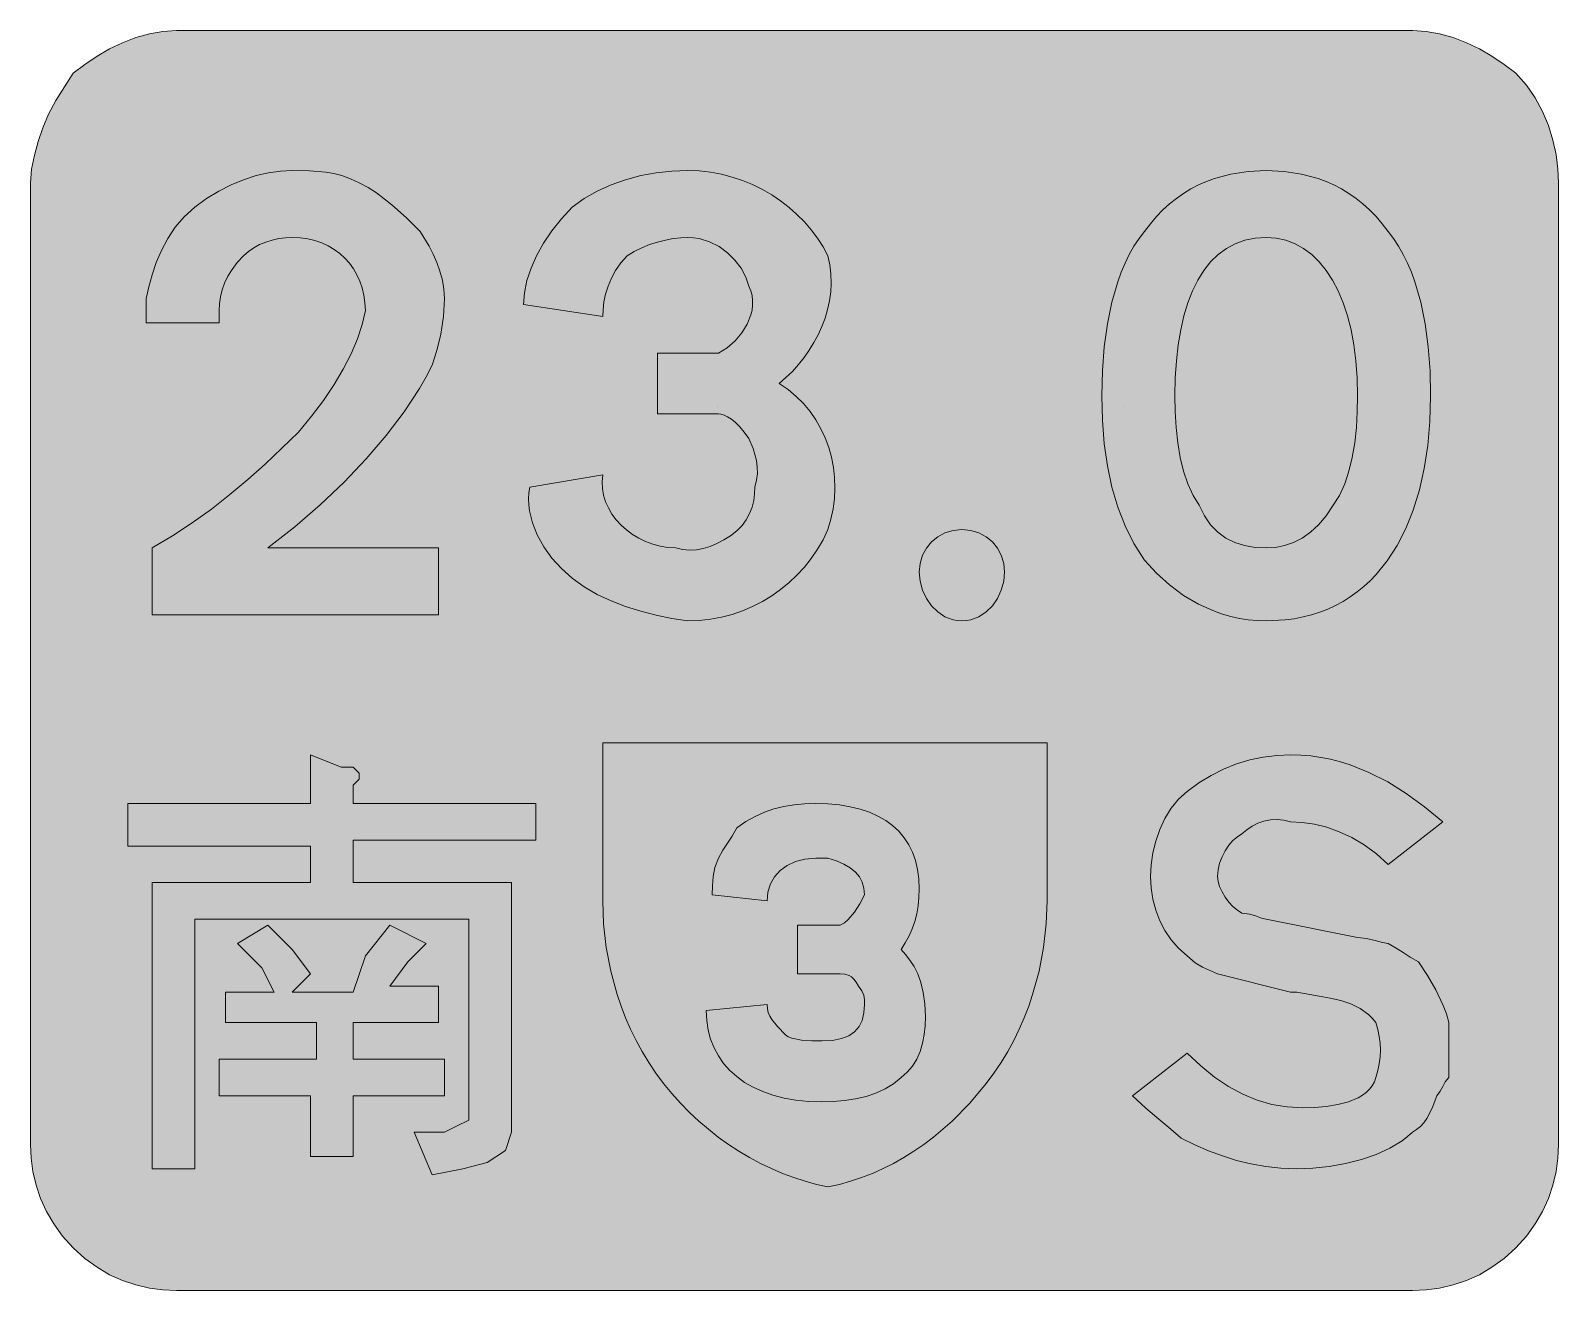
# Model space of a CAD drawing. Header units: metres. Extents: x 133 to 434, y 12 to 260.
import ezdxf

# ---------------------------------------------------------------- set-up
doc = ezdxf.new("R2010")
doc.units = ezdxf.units.M
for name, color, linetype, true_color in [('FILL_BLACK_000000', 7, 'Continuous', 0x000000), ('FILL_LIME_00FF00', 7, 'Continuous', 0x00ff00), ('FILL_WHITE_FFFFFF', 7, 'Continuous', 0xffffff), ('FILL_YELLOW_FFFF00', 7, 'Continuous', 0xffff00), ('STROKE_WHITE_FFFFFF', 7, 'Continuous', 0xffffff)]:
    doc.layers.add(name, color=color, linetype=linetype, true_color=true_color)

msp = doc.modelspace()

# ---------------------------------------------------------------- hatches: boundary and pattern name
at = {"layer": 'FILL_BLACK_000000', "true_color": 0x000000}
h = msp.add_hatch(color=7, dxfattribs=at)
h.dxf.hatch_style = 1
h.paths.add_polyline_path([(286.42, 49.28), (283.94, 49.53), (281.6, 49.94), (279.41, 50.49), (277.38, 51.2), (275.51, 52.05), (273.8, 53.03), (272.25, 54.15), (270.87, 55.39), (269.67, 56.76), (268.64, 58.24), (267.79, 59.83), (267.12, 61.53), (266.64, 63.33), (266.35, 65.22), (266.25, 67.2), (278.25, 68.4), (278.31, 67.55), (278.48, 66.79), (278.76, 66.08), (279.15, 65.4), (280.28, 64.01), (281.85, 62.4), (282.41, 62), (283.14, 61.71), (285, 61.35), (287.08, 61.22), (289.05, 61.2), (291.13, 61.31), (292.89, 61.65), (294.34, 62.21), (295.5, 63), (296.37, 64.01), (296.98, 65.25), (297.34, 66.71), (297.45, 68.4), (297.43, 69.3), (297.3, 70.2), (296.94, 71.1), (296.25, 72), (295.8, 72.79), (295.35, 73.39), (294.9, 73.81), (294.45, 74.1), (293.55, 74.36), (292.65, 74.4), (284.25, 74.4), (284.25, 84), (292.65, 84), (293.5, 84.5), (294.24, 85.11), (295.5, 86.55), (296.53, 88.22), (297.45, 90), (297.34, 91.29), (297, 92.47), (296.44, 93.54), (295.65, 94.5), (294.64, 95.34), (293.4, 96.07), (291.94, 96.69), (290.25, 97.2), (287.85, 97.2), (285.71, 97.04), (283.82, 96.56), (282.18, 95.81), (280.8, 94.8), (279.71, 93.57), (278.91, 92.14), (278.42, 90.54), (278.25, 88.8), (267.45, 90), (267.47, 91.8), (267.6, 93.6), (267.96, 95.4), (268.65, 97.2), (269.55, 98.81), (270.45, 100.2), (271.35, 101.59), (272.25, 103.2), (274.05, 104.44), (275.87, 105.47), (277.71, 106.3), (279.6, 106.95), (281.54, 107.43), (283.56, 107.76), (285.65, 107.94), (287.85, 108), (290.25, 107.93), (292.52, 107.72), (294.63, 107.38), (296.61, 106.89), (298.43, 106.28), (300.11, 105.53), (301.63, 104.66), (303, 103.65), (304.22, 102.52), (305.28, 101.26), (306.18, 99.88), (306.92, 98.38), (307.5, 96.76), (307.91, 95.02), (308.17, 93.17), (308.25, 91.2), (308.19, 89.45), (308.03, 87.81), (307.74, 86.24), (307.35, 84.75), (306.84, 83.31), (306.23, 81.92), (305.49, 80.55), (304.65, 79.2), (305.55, 78.24), (306.41, 77.14), (307.22, 75.87), (307.95, 74.4), (308.56, 72.71), (309.04, 70.76), (309.34, 68.54), (309.45, 66), (309.39, 64.2), (309.21, 62.44), (308.88, 60.73), (308.4, 59.1), (307.75, 57.59), (306.92, 56.21), (305.89, 55.01), (304.65, 54), (303.19, 52.76), (301.54, 51.73), (299.71, 50.9), (297.75, 50.25), (295.67, 49.77), (293.51, 49.44), (291.3, 49.26), (289.05, 49.2), (286.42, 49.28)])
at = {"layer": 'FILL_LIME_00FF00', "true_color": 0x00ff00}
h = msp.add_hatch(color=7, dxfattribs=at)
h.dxf.hatch_style = 1
h.paths.add_polyline_path([(405.45, 260.4), (408.15, 260.24), (410.83, 259.76), (413.49, 259.01), (416.1, 258), (418.66, 256.77), (421.14, 255.34), (423.55, 253.74), (425.85, 252), (427.93, 249.64), (429.69, 247.11), (431.14, 244.43), (432.3, 241.65), (433.17, 238.82), (433.78, 235.97), (434.14, 233.15), (434.25, 230.4), (434.25, 40.8), (434.14, 38.1), (433.78, 35.42), (433.17, 32.76), (432.3, 30.15), (431.14, 27.59), (429.69, 25.11), (427.93, 22.7), (425.85, 20.4), (423.55, 18.32), (421.14, 16.56), (418.66, 15.11), (416.1, 13.95), (413.49, 13.08), (410.83, 12.47), (408.15, 12.11), (405.45, 12), (161.85, 12), (159.15, 12.11), (156.47, 12.47), (153.81, 13.08), (151.2, 13.95), (148.64, 15.11), (146.16, 16.56), (143.75, 18.32), (141.45, 20.4), (139.37, 22.7), (137.61, 25.11), (136.16, 27.59), (135, 30.15), (134.13, 32.76), (133.52, 35.42), (133.16, 38.1), (133.05, 40.8), (133.05, 230.4), (133.26, 233.1), (133.8, 235.8), (134.57, 238.5), (135.45, 241.2), (136.56, 243.9), (138, 246.6), (141.45, 252), (143.75, 253.74), (146.16, 255.34), (148.64, 256.77), (151.2, 258), (153.81, 259.01), (156.47, 259.76), (159.15, 260.24), (161.85, 260.4), (405.45, 260.4)])
at = {"layer": 'FILL_WHITE_FFFFFF', "true_color": 0xffffff}
h = msp.add_hatch(color=7, dxfattribs=at)
h.dxf.hatch_style = 1
h.paths.add_polyline_path([(155.85, 202.8), (155.85, 207.6), (156.36, 209.9), (157.01, 212.27), (157.83, 214.67), (158.85, 217.05), (160.09, 219.38), (161.59, 221.61), (163.36, 223.69), (165.45, 225.6), (167.75, 227.29), (170.14, 228.75), (172.58, 229.99), (175.05, 231), (177.52, 231.79), (179.96, 232.35), (182.35, 232.69), (184.65, 232.8), (188.06, 232.76), (191.25, 232.5), (192.83, 232.21), (194.44, 231.79), (196.1, 231.19), (197.85, 230.4), (199.6, 229.45), (201.24, 228.39), (204.3, 226.05), (207.13, 223.48), (209.85, 220.8), (211.61, 217.89), (212.42, 216.31), (213.15, 214.65), (213.76, 212.94), (214.24, 211.18), (214.54, 209.4), (214.65, 207.6), (214.44, 204.02), (213.9, 200.55), (213.13, 197.31), (212.25, 194.4), (211.06, 192.14), (209.73, 189.85), (206.68, 185.23), (203.16, 180.58), (199.2, 175.95), (194.85, 171.37), (190.14, 166.89), (185.13, 162.56), (179.85, 158.4), (213.45, 158.4), (213.45, 145.2), (157.05, 145.2), (157.05, 158.4), (161.04, 160.76), (164.93, 163.31), (168.69, 166.04), (172.35, 168.9), (175.89, 171.88), (179.33, 174.94), (185.85, 181.2), (188.44, 184.35), (190.78, 187.48), (192.87, 190.59), (194.7, 193.65), (196.24, 196.66), (197.49, 199.59), (198.43, 202.45), (199.05, 205.2), (198.98, 206.75), (198.78, 208.23), (198.44, 209.65), (197.98, 210.99), (197.4, 212.26), (196.71, 213.45), (195.91, 214.55), (195, 215.55), (194, 216.46), (192.9, 217.26), (191.71, 217.95), (190.44, 218.53), (189.1, 218.99), (187.68, 219.33), (186.2, 219.53), (184.65, 219.6), (183.3, 219.54), (181.97, 219.37), (180.66, 219.09), (179.4, 218.7), (178.19, 218.19), (177.06, 217.57), (176, 216.84), (175.05, 216), (173.81, 214.65), (172.78, 213.3), (171.95, 211.95), (171.3, 210.6), (170.82, 209.25), (170.49, 207.9), (170.31, 206.55), (170.25, 205.2), (170.25, 202.8), (155.85, 202.8)])
h = msp.add_hatch(color=7, dxfattribs=at)
h.dxf.hatch_style = 1
h.paths.add_polyline_path([(256.65, 184.8), (256.65, 196.8), (266.25, 196.8), (267.45, 196.8), (268.65, 196.8), (270.38, 197.86), (271.95, 199.2), (273.29, 200.77), (274.35, 202.5), (275.07, 204.35), (275.29, 205.29), (275.4, 206.25), (275.4, 207.21), (275.28, 208.15), (275.03, 209.09), (274.65, 210), (274.04, 211.79), (273.11, 213.52), (271.91, 215.15), (270.45, 216.6), (268.77, 217.83), (266.89, 218.77), (264.84, 219.38), (263.76, 219.54), (262.65, 219.6), (261.25, 219.54), (259.76, 219.37), (258.22, 219.09), (256.65, 218.7), (255.08, 218.19), (253.54, 217.57), (252.05, 216.84), (250.65, 216), (249.41, 214.6), (248.38, 213.11), (247.55, 211.57), (246.9, 210), (246.42, 208.43), (246.09, 206.89), (245.91, 205.4), (245.85, 204), (230.25, 206.4), (230.42, 208.7), (230.91, 211.09), (231.71, 213.53), (232.8, 216), (234.18, 218.47), (235.82, 220.91), (237.71, 223.3), (239.85, 225.6), (242.21, 227.29), (244.76, 228.75), (247.49, 229.99), (250.35, 231), (253.33, 231.79), (256.39, 232.35), (259.5, 232.69), (262.65, 232.8), (264.88, 232.72), (267.08, 232.47), (269.24, 232.07), (271.35, 231.52), (273.4, 230.84), (275.39, 230.02), (277.31, 229.07), (279.15, 228), (280.91, 226.82), (282.57, 225.53), (284.14, 224.15), (285.6, 222.67), (286.95, 221.12), (288.18, 219.48), (289.28, 217.77), (290.25, 216), (290.62, 214.2), (290.82, 212.41), (290.87, 210.62), (290.78, 208.86), (290.54, 207.11), (290.17, 205.39), (289.67, 203.7), (289.05, 202.05), (288.32, 200.44), (287.48, 198.88), (286.55, 197.37), (285.53, 195.92), (284.42, 194.53), (283.23, 193.21), (281.97, 191.97), (280.65, 190.8), (282.38, 189.61), (283.97, 188.28), (285.41, 186.84), (286.71, 185.29), (287.86, 183.64), (288.86, 181.9), (289.7, 180.08), (290.4, 178.2), (290.94, 176.26), (291.33, 174.28), (291.55, 172.26), (291.62, 170.21), (291.52, 168.15), (291.26, 166.09), (290.84, 164.04), (290.25, 162), (289.28, 160.02), (288.18, 158.13), (286.95, 156.33), (285.6, 154.63), (284.14, 153.04), (282.57, 151.56), (280.91, 150.19), (279.15, 148.95), (277.31, 147.83), (275.39, 146.85), (273.4, 146), (271.35, 145.29), (269.24, 144.74), (267.08, 144.33), (264.88, 144.08), (262.65, 144), (259.5, 144.51), (256.39, 145.14), (253.33, 145.92), (250.35, 146.85), (247.49, 147.95), (244.76, 149.23), (242.21, 150.71), (239.85, 152.4), (237.72, 154.31), (235.84, 156.39), (234.24, 158.62), (232.95, 160.95), (232, 163.33), (231.41, 165.73), (231.27, 166.92), (231.22, 168.1), (231.28, 169.26), (231.45, 170.4), (245.85, 172.8), (245.72, 171.45), (245.78, 170.11), (246.01, 168.8), (246.41, 167.51), (246.97, 166.27), (247.66, 165.08), (248.5, 163.95), (249.45, 162.9), (250.52, 161.93), (251.69, 161.06), (252.95, 160.29), (254.29, 159.64), (255.7, 159.11), (257.17, 158.72), (258.69, 158.48), (260.25, 158.4), (261.6, 158.06), (262.95, 157.93), (264.3, 158), (265.65, 158.25), (267, 158.67), (268.35, 159.24), (269.7, 159.96), (271.05, 160.8), (272.29, 161.75), (273.32, 162.81), (274.15, 163.94), (274.8, 165.15), (275.28, 166.41), (275.61, 167.72), (275.79, 169.05), (275.85, 170.4), (276.19, 171.75), (276.34, 173.08), (276.31, 174.39), (276.15, 175.65), (275.51, 177.99), (274.65, 180), (273.75, 181.24), (272.87, 182.27), (272.01, 183.1), (271.2, 183.75), (270.44, 184.23), (269.76, 184.56), (269.15, 184.74), (268.65, 184.8), (256.65, 184.8)])
h = msp.add_hatch(color=7, dxfattribs=at)
h.dxf.hatch_style = 1
h.paths.add_polyline_path([(344.72, 198.02), (345.33, 202.55), (346.2, 206.85), (347.36, 210.86), (348.04, 212.75), (348.81, 214.56), (349.65, 216.27), (350.57, 217.88), (351.57, 219.39), (352.65, 220.8), (353.8, 222.32), (355.01, 223.73), (356.27, 225.03), (357.58, 226.22), (358.94, 227.31), (360.35, 228.29), (361.8, 229.17), (363.3, 229.95), (364.84, 230.63), (366.42, 231.22), (369.69, 232.11), (373.11, 232.63), (376.65, 232.8), (380.19, 232.63), (383.61, 232.11), (386.88, 231.22), (388.46, 230.63), (390, 229.95), (391.5, 229.17), (392.95, 228.29), (394.36, 227.31), (395.72, 226.22), (397.03, 225.03), (398.29, 223.73), (399.5, 222.32), (400.65, 220.8), (401.73, 219.39), (402.73, 217.88), (403.65, 216.27), (404.49, 214.56), (405.26, 212.75), (405.94, 210.86), (407.1, 206.85), (407.97, 202.55), (408.58, 198.02), (408.94, 193.29), (409.05, 188.4), (408.91, 183.35), (408.49, 178.57), (407.81, 174.05), (406.86, 169.82), (405.64, 165.87), (404.18, 162.22), (402.46, 158.88), (400.5, 155.85), (398.3, 153.14), (397.11, 151.92), (395.87, 150.77), (394.56, 149.71), (393.2, 148.74), (391.79, 147.85), (390.32, 147.06), (388.79, 146.35), (387.22, 145.73), (385.58, 145.21), (383.9, 144.78), (382.16, 144.44), (380.38, 144.2), (376.65, 144), (374.86, 144.06), (373.11, 144.22), (371.38, 144.49), (369.69, 144.86), (368.04, 145.33), (366.42, 145.9), (363.3, 147.3), (360.35, 149.04), (357.58, 151.09), (355.01, 153.42), (352.65, 156), (350.57, 159.26), (348.81, 162.75), (347.36, 166.46), (346.2, 170.4), (345.33, 174.56), (344.72, 178.95), (344.36, 183.56), (344.25, 188.4), (344.36, 193.29), (344.72, 198.02)])
h.paths.add_polyline_path([(380.23, 158.87), (381.99, 159.48), (383.7, 160.35), (385.36, 161.51), (386.94, 162.96), (388.45, 164.72), (389.85, 166.8), (391.09, 168.76), (392.12, 171.02), (392.95, 173.53), (393.6, 176.25), (394.08, 179.14), (394.41, 182.16), (394.59, 185.26), (394.65, 188.4), (394.57, 191.91), (394.32, 195.25), (393.91, 198.41), (393.36, 201.37), (392.65, 204.14), (391.8, 206.71), (390.82, 209.06), (389.7, 211.2), (388.46, 213.11), (387.09, 214.79), (385.61, 216.23), (384.02, 217.42), (382.32, 218.37), (380.52, 219.05), (378.63, 219.46), (376.65, 219.6), (374.47, 219.46), (372.43, 219.05), (370.53, 218.37), (368.78, 217.42), (367.16, 216.23), (365.68, 214.79), (364.35, 213.11), (363.15, 211.2), (362.1, 209.06), (361.18, 206.71), (360.41, 204.14), (359.78, 201.37), (359.28, 198.41), (358.93, 195.25), (358.72, 191.91), (358.65, 188.4), (358.71, 185.26), (358.89, 182.16), (359.22, 179.14), (359.7, 176.25), (360.35, 173.53), (361.18, 171.02), (362.21, 168.76), (363.45, 166.8), (364.46, 164.72), (365.68, 162.96), (367.1, 161.51), (368.7, 160.35), (370.47, 159.48), (372.39, 158.87), (374.46, 158.51), (376.65, 158.4), (378.45, 158.51), (380.23, 158.87)], flags=16)
h = msp.add_hatch(color=7, dxfattribs=at)
h.dxf.hatch_style = 1
h.paths.add_polyline_path([(324.89, 151.81), (324.41, 150.07), (323.66, 148.45), (322.65, 147), (321.42, 145.77), (319.99, 144.82), (318.39, 144.22), (317.54, 144.06), (316.65, 144), (315.76, 144.06), (314.91, 144.22), (313.31, 144.82), (311.88, 145.77), (310.65, 147), (309.64, 148.45), (308.89, 150.07), (308.41, 151.81), (308.25, 153.6), (308.41, 155.34), (308.89, 156.94), (309.64, 158.37), (310.65, 159.6), (311.88, 160.61), (313.31, 161.36), (314.91, 161.84), (316.65, 162), (318.39, 161.84), (319.99, 161.36), (321.42, 160.61), (322.65, 159.6), (323.66, 158.37), (324.41, 156.94), (324.89, 155.34), (325.05, 153.6), (324.89, 151.81)])
h = msp.add_hatch(color=7, dxfattribs=at)
h.dxf.hatch_style = 1
h.paths.add_polyline_path([(194.25, 115.2), (196.65, 115.2), (197.85, 114), (197.85, 112.8), (196.65, 111.6), (196.65, 108), (232.65, 108), (232.65, 100.8), (196.65, 100.8), (196.65, 92.4), (227.85, 92.4), (227.85, 46.8), (227.85, 43.2), (226.65, 39.6), (223.05, 37.2), (218.25, 36), (212.25, 34.8), (208.65, 43.2), (214.65, 43.2), (217.05, 44.4), (219.45, 45.6), (219.45, 46.8), (219.45, 49.2), (219.45, 85.2), (165.45, 85.2), (165.45, 36), (157.05, 36), (157.05, 92.4), (188.25, 92.4), (188.25, 99.6), (152.25, 99.6), (152.25, 108), (188.25, 108), (188.25, 117.6), (194.25, 115.2)])
h = msp.add_hatch(color=7, dxfattribs=at)
h.dxf.hatch_style = 1
h.paths.add_polyline_path([(412.65, 56.4), (412.65, 54), (411.94, 53.1), (411.45, 52.2), (410.96, 51.3), (410.25, 50.4), (409.33, 47.92), (408.3, 45.9), (407.71, 45.06), (407.04, 44.32), (406.3, 43.71), (405.45, 43.2), (404.5, 42.33), (403.44, 41.51), (401.04, 40.05), (398.34, 38.81), (395.4, 37.8), (392.29, 37.01), (389.08, 36.45), (385.84, 36.11), (382.65, 36), (379.55, 36.11), (376.56, 36.43), (373.64, 36.95), (370.8, 37.65), (368.01, 38.52), (365.27, 39.54), (362.55, 40.71), (359.85, 42), (357.84, 43.82), (355.5, 45.75), (352.93, 47.91), (350.25, 50.4), (361.05, 58.8), (363.75, 56.27), (366.47, 54.07), (369.21, 52.22), (372, 50.7), (374.84, 49.52), (377.76, 48.67), (380.75, 48.17), (383.85, 48), (386.14, 48.06), (388.46, 48.26), (390.73, 48.63), (392.85, 49.2), (394.75, 49.99), (395.59, 50.48), (396.34, 51.04), (396.99, 51.66), (397.53, 52.36), (397.96, 53.14), (398.25, 54), (398.64, 55.35), (398.93, 56.7), (399.09, 58.05), (399.15, 59.4), (399.09, 60.75), (398.93, 62.1), (398.64, 63.45), (398.25, 64.8), (397.55, 65.65), (396.79, 66.39), (395.14, 67.59), (393.31, 68.49), (391.35, 69.15), (389.27, 69.64), (387.11, 70.03), (382.65, 70.8), (381.45, 70.8), (367.05, 74.4), (364.05, 75.75), (362.66, 76.59), (361.05, 78), (359.36, 79.46), (357.9, 81.11), (356.66, 82.94), (355.65, 84.9), (354.86, 86.98), (354.3, 89.14), (353.96, 91.35), (353.85, 93.6), (353.96, 95.9), (354.3, 98.25), (354.86, 100.6), (355.65, 102.9), (356.66, 105.08), (357.9, 107.1), (359.36, 108.89), (361.05, 110.4), (363.35, 112.09), (365.76, 113.55), (368.24, 114.79), (370.8, 115.8), (373.41, 116.59), (376.07, 117.15), (378.75, 117.49), (381.45, 117.6), (383.46, 117.54), (385.45, 117.38), (387.41, 117.1), (389.34, 116.72), (391.26, 116.23), (393.16, 115.64), (396.9, 114.15), (400.59, 112.27), (404.23, 110.01), (407.85, 107.38), (411.45, 104.4), (400.65, 96), (398.35, 98.08), (395.96, 99.84), (393.52, 101.29), (391.05, 102.45), (388.58, 103.32), (386.14, 103.93), (383.75, 104.29), (381.45, 104.4), (380.1, 104.74), (378.77, 104.87), (377.46, 104.8), (376.2, 104.55), (374.99, 104.13), (373.86, 103.56), (372.8, 102.84), (371.85, 102), (370.95, 101.44), (370.09, 100.69), (369.28, 99.76), (368.55, 98.7), (367.94, 97.52), (367.46, 96.26), (367.16, 94.95), (367.05, 93.6), (367.16, 92.65), (367.46, 91.63), (367.94, 90.58), (368.55, 89.55), (369.28, 88.57), (370.09, 87.69), (370.95, 86.96), (371.85, 86.4), (373.44, 86.21), (374.7, 85.8), (375.73, 85.39), (376.65, 85.2), (394.65, 81.6), (396.43, 81.41), (398.1, 81), (399.54, 80.59), (400.65, 80.4), (402.26, 79.5), (403.65, 78.6), (405.04, 77.7), (406.65, 76.8), (408.43, 74.08), (410.1, 71.25), (411.54, 68.19), (412.15, 66.55), (412.65, 64.8), (412.65, 62.4), (412.65, 61.2), (412.65, 60), (412.65, 58.8), (412.65, 57.6), (412.65, 56.4)])
h = msp.add_hatch(color=7, dxfattribs=at)
h.dxf.hatch_style = 1
h.paths.add_polyline_path([(184.65, 79.2), (188.25, 74.4), (184.65, 70.8), (196.65, 70.8), (199.05, 78), (203.85, 84), (211.05, 80.4), (207.45, 76.8), (203.85, 72), (213.45, 72), (213.45, 64.8), (196.65, 64.8), (196.65, 57.6), (214.65, 57.6), (214.65, 50.4), (196.65, 50.4), (196.65, 38.4), (188.25, 38.4), (188.25, 50.4), (170.25, 50.4), (170.25, 57.6), (189.45, 57.6), (189.45, 64.8), (171.45, 64.8), (171.45, 70.8), (181.05, 70.8), (178.65, 75.6), (173.85, 80.4), (179.85, 84), (184.65, 79.2)])
at = {"layer": 'FILL_YELLOW_FFFF00', "true_color": 0xffff00}
h = msp.add_hatch(color=7, dxfattribs=at)
h.dxf.hatch_style = 1
h.paths.add_polyline_path([(288, 32.91), (285.76, 33.52), (283.52, 34.25), (281.31, 35.08), (279.11, 36.02), (276.94, 37.06), (274.8, 38.21), (272.7, 39.45), (270.64, 40.79), (268.63, 42.23), (266.67, 43.77), (264.77, 45.39), (262.93, 47.11), (261.16, 48.92), (259.47, 50.82), (257.85, 52.8), (256.33, 54.85), (254.92, 56.96), (253.62, 59.1), (252.43, 61.29), (251.34, 63.52), (250.36, 65.77), (249.48, 68.05), (248.7, 70.35), (247.43, 74.98), (246.54, 79.63), (246.02, 84.25), (245.85, 88.8), (245.85, 120), (333.45, 120), (333.45, 88.8), (333.28, 84.25), (332.76, 79.63), (331.87, 74.98), (330.6, 70.35), (329.82, 68.05), (328.94, 65.77), (327.96, 63.52), (326.87, 61.29), (325.68, 59.1), (324.38, 56.96), (322.97, 54.85), (321.45, 52.8), (318.19, 48.92), (314.72, 45.39), (312.91, 43.77), (311.05, 42.23), (309.15, 40.79), (307.2, 39.45), (305.21, 38.21), (303.18, 37.06), (301.11, 36.02), (299.01, 35.08), (296.87, 34.25), (294.69, 33.52), (292.49, 32.91), (290.25, 32.4), (288, 32.91)])

# ---------------------------------------------------------------- linework, layer by layer
at = {"layer": 'FILL_BLACK_000000', "lineweight": 0, "true_color": 0x000000}
msp.add_lwpolyline([(286.42, 49.28), (283.94, 49.53), (281.6, 49.94), (279.41, 50.49), (277.38, 51.2), (275.51, 52.05), (273.8, 53.03), (272.25, 54.15), (270.87, 55.39), (269.67, 56.76), (268.64, 58.24), (267.79, 59.83), (267.12, 61.53), (266.64, 63.33), (266.35, 65.22), (266.25, 67.2), (278.25, 68.4), (278.31, 67.55), (278.48, 66.79), (278.76, 66.08), (279.15, 65.4), (280.28, 64.01), (281.85, 62.4), (282.41, 62), (283.14, 61.71), (285, 61.35), (287.08, 61.22), (289.05, 61.2), (291.13, 61.31), (292.89, 61.65), (294.34, 62.21), (295.5, 63), (296.37, 64.01), (296.98, 65.25), (297.34, 66.71), (297.45, 68.4), (297.43, 69.3), (297.3, 70.2), (296.94, 71.1), (296.25, 72), (295.8, 72.79), (295.35, 73.39), (294.9, 73.81), (294.45, 74.1), (293.55, 74.36), (292.65, 74.4), (284.25, 74.4), (284.25, 84), (292.65, 84), (293.5, 84.5), (294.24, 85.11), (295.5, 86.55), (296.53, 88.22), (297.45, 90), (297.34, 91.29), (297, 92.47), (296.44, 93.54), (295.65, 94.5), (294.64, 95.34), (293.4, 96.07), (291.94, 96.69), (290.25, 97.2), (287.85, 97.2), (285.71, 97.04), (283.82, 96.56), (282.18, 95.81), (280.8, 94.8), (279.71, 93.57), (278.91, 92.14), (278.42, 90.54), (278.25, 88.8), (267.45, 90), (267.47, 91.8), (267.6, 93.6), (267.96, 95.4), (268.65, 97.2), (269.55, 98.81), (270.45, 100.2), (271.35, 101.59), (272.25, 103.2), (274.05, 104.44), (275.87, 105.47), (277.71, 106.3), (279.6, 106.95), (281.54, 107.43), (283.56, 107.76), (285.65, 107.94), (287.85, 108), (290.25, 107.93), (292.52, 107.72), (294.63, 107.38), (296.61, 106.89), (298.43, 106.28), (300.11, 105.53), (301.63, 104.66), (303, 103.65), (304.22, 102.52), (305.28, 101.26), (306.18, 99.88), (306.92, 98.38), (307.5, 96.76), (307.91, 95.02), (308.17, 93.17), (308.25, 91.2), (308.19, 89.45), (308.03, 87.81), (307.74, 86.24), (307.35, 84.75), (306.84, 83.31), (306.23, 81.92), (305.49, 80.55), (304.65, 79.2), (305.55, 78.24), (306.41, 77.14), (307.22, 75.87), (307.95, 74.4), (308.56, 72.71), (309.04, 70.76), (309.34, 68.54), (309.45, 66), (309.39, 64.2), (309.21, 62.44), (308.88, 60.73), (308.4, 59.1), (307.75, 57.59), (306.92, 56.21), (305.89, 55.01), (304.65, 54), (303.19, 52.76), (301.54, 51.73), (299.71, 50.9), (297.75, 50.25), (295.67, 49.77), (293.51, 49.44), (291.3, 49.26), (289.05, 49.2)], close=True, dxfattribs=at)
at = {"layer": 'FILL_LIME_00FF00', "lineweight": 0, "true_color": 0x00ff00}
msp.add_lwpolyline([(405.45, 260.4), (408.15, 260.24), (410.83, 259.76), (413.49, 259.01), (416.1, 258), (418.66, 256.77), (421.14, 255.34), (423.55, 253.74), (425.85, 252), (427.93, 249.64), (429.69, 247.11), (431.14, 244.43), (432.3, 241.65), (433.17, 238.82), (433.78, 235.97), (434.14, 233.15), (434.25, 230.4), (434.25, 40.8), (434.14, 38.1), (433.78, 35.42), (433.17, 32.76), (432.3, 30.15), (431.14, 27.59), (429.69, 25.11), (427.93, 22.7), (425.85, 20.4), (423.55, 18.32), (421.14, 16.56), (418.66, 15.11), (416.1, 13.95), (413.49, 13.08), (410.83, 12.47), (408.15, 12.11), (405.45, 12), (161.85, 12), (159.15, 12.11), (156.47, 12.47), (153.81, 13.08), (151.2, 13.95), (148.64, 15.11), (146.16, 16.56), (143.75, 18.32), (141.45, 20.4), (139.37, 22.7), (137.61, 25.11), (136.16, 27.59), (135, 30.15), (134.13, 32.76), (133.52, 35.42), (133.16, 38.1), (133.05, 40.8), (133.05, 230.4), (133.26, 233.1), (133.8, 235.8), (134.57, 238.5), (135.45, 241.2), (136.56, 243.9), (138, 246.6), (141.45, 252), (143.75, 253.74), (146.16, 255.34), (148.64, 256.77), (151.2, 258), (153.81, 259.01), (156.47, 259.76), (159.15, 260.24), (161.85, 260.4)], close=True, dxfattribs=at)
at = {"layer": 'FILL_WHITE_FFFFFF', "lineweight": 0, "true_color": 0xffffff}
for points in [[(155.85, 202.8), (155.85, 207.6), (156.36, 209.9), (157.01, 212.27), (157.83, 214.67), (158.85, 217.05), (160.09, 219.38), (161.59, 221.61), (163.36, 223.69), (165.45, 225.6), (167.75, 227.29), (170.14, 228.75), (172.58, 229.99), (175.05, 231), (177.52, 231.79), (179.96, 232.35), (182.35, 232.69), (184.65, 232.8), (188.06, 232.76), (191.25, 232.5), (192.83, 232.21), (194.44, 231.79), (196.1, 231.19), (197.85, 230.4), (199.6, 229.45), (201.24, 228.39), (204.3, 226.05), (207.13, 223.48), (209.85, 220.8), (211.61, 217.89), (212.42, 216.31), (213.15, 214.65), (213.76, 212.94), (214.24, 211.18), (214.54, 209.4), (214.65, 207.6), (214.44, 204.02), (213.9, 200.55), (213.13, 197.31), (212.25, 194.4), (211.06, 192.14), (209.73, 189.85), (206.68, 185.23), (203.16, 180.58), (199.2, 175.95), (194.85, 171.37), (190.14, 166.89), (185.13, 162.56), (179.85, 158.4), (213.45, 158.4), (213.45, 145.2), (157.05, 145.2), (157.05, 158.4), (161.04, 160.76), (164.93, 163.31), (168.69, 166.04), (172.35, 168.9), (175.89, 171.88), (179.33, 174.94), (185.85, 181.2), (188.44, 184.35), (190.78, 187.48), (192.87, 190.59), (194.7, 193.65), (196.24, 196.66), (197.49, 199.59), (198.43, 202.45), (199.05, 205.2), (198.98, 206.75), (198.78, 208.23), (198.44, 209.65), (197.98, 210.99), (197.4, 212.26), (196.71, 213.45), (195.91, 214.55), (195, 215.55), (194, 216.46), (192.9, 217.26), (191.71, 217.95), (190.44, 218.53), (189.1, 218.99), (187.68, 219.33), (186.2, 219.53), (184.65, 219.6), (183.3, 219.54), (181.97, 219.37), (180.66, 219.09), (179.4, 218.7), (178.19, 218.19), (177.06, 217.57), (176, 216.84), (175.05, 216), (173.81, 214.65), (172.78, 213.3), (171.95, 211.95), (171.3, 210.6), (170.82, 209.25), (170.49, 207.9), (170.31, 206.55), (170.25, 205.2), (170.25, 202.8)], [(256.65, 184.8), (256.65, 196.8), (266.25, 196.8), (267.45, 196.8), (268.65, 196.8), (270.38, 197.86), (271.95, 199.2), (273.29, 200.77), (274.35, 202.5), (275.07, 204.35), (275.29, 205.29), (275.4, 206.25), (275.4, 207.21), (275.28, 208.15), (275.03, 209.09), (274.65, 210), (274.04, 211.79), (273.11, 213.52), (271.91, 215.15), (270.45, 216.6), (268.77, 217.83), (266.89, 218.77), (264.84, 219.38), (263.76, 219.54), (262.65, 219.6), (261.25, 219.54), (259.76, 219.37), (258.22, 219.09), (256.65, 218.7), (255.08, 218.19), (253.54, 217.57), (252.05, 216.84), (250.65, 216), (249.41, 214.6), (248.38, 213.11), (247.55, 211.57), (246.9, 210), (246.42, 208.43), (246.09, 206.89), (245.91, 205.4), (245.85, 204), (230.25, 206.4), (230.42, 208.7), (230.91, 211.09), (231.71, 213.53), (232.8, 216), (234.18, 218.47), (235.82, 220.91), (237.71, 223.3), (239.85, 225.6), (242.21, 227.29), (244.76, 228.75), (247.49, 229.99), (250.35, 231), (253.33, 231.79), (256.39, 232.35), (259.5, 232.69), (262.65, 232.8), (264.88, 232.72), (267.08, 232.47), (269.24, 232.07), (271.35, 231.52), (273.4, 230.84), (275.39, 230.02), (277.31, 229.07), (279.15, 228), (280.91, 226.82), (282.57, 225.53), (284.14, 224.15), (285.6, 222.67), (286.95, 221.12), (288.18, 219.48), (289.28, 217.77), (290.25, 216), (290.62, 214.2), (290.82, 212.41), (290.87, 210.62), (290.78, 208.86), (290.54, 207.11), (290.17, 205.39), (289.67, 203.7), (289.05, 202.05), (288.32, 200.44), (287.48, 198.88), (286.55, 197.37), (285.53, 195.92), (284.42, 194.53), (283.23, 193.21), (281.97, 191.97), (280.65, 190.8), (282.38, 189.61), (283.97, 188.28), (285.41, 186.84), (286.71, 185.29), (287.86, 183.64), (288.86, 181.9), (289.7, 180.08), (290.4, 178.2), (290.94, 176.26), (291.33, 174.28), (291.55, 172.26), (291.62, 170.21), (291.52, 168.15), (291.26, 166.09), (290.84, 164.04), (290.25, 162), (289.28, 160.02), (288.18, 158.13), (286.95, 156.33), (285.6, 154.63), (284.14, 153.04), (282.57, 151.56), (280.91, 150.19), (279.15, 148.95), (277.31, 147.83), (275.39, 146.85), (273.4, 146), (271.35, 145.29), (269.24, 144.74), (267.08, 144.33), (264.88, 144.08), (262.65, 144), (259.5, 144.51), (256.39, 145.14), (253.33, 145.92), (250.35, 146.85), (247.49, 147.95), (244.76, 149.23), (242.21, 150.71), (239.85, 152.4), (237.72, 154.31), (235.84, 156.39), (234.24, 158.62), (232.95, 160.95), (232, 163.33), (231.41, 165.73), (231.27, 166.92), (231.22, 168.1), (231.28, 169.26), (231.45, 170.4), (245.85, 172.8), (245.72, 171.45), (245.78, 170.11), (246.01, 168.8), (246.41, 167.51), (246.97, 166.27), (247.66, 165.08), (248.5, 163.95), (249.45, 162.9), (250.52, 161.93), (251.69, 161.06), (252.95, 160.29), (254.29, 159.64), (255.7, 159.11), (257.17, 158.72), (258.69, 158.48), (260.25, 158.4), (261.6, 158.06), (262.95, 157.93), (264.3, 158), (265.65, 158.25), (267, 158.67), (268.35, 159.24), (269.7, 159.96), (271.05, 160.8), (272.29, 161.75), (273.32, 162.81), (274.15, 163.94), (274.8, 165.15), (275.28, 166.41), (275.61, 167.72), (275.79, 169.05), (275.85, 170.4), (276.19, 171.75), (276.34, 173.08), (276.31, 174.39), (276.15, 175.65), (275.51, 177.99), (274.65, 180), (273.75, 181.24), (272.87, 182.27), (272.01, 183.1), (271.2, 183.75), (270.44, 184.23), (269.76, 184.56), (269.15, 184.74), (268.65, 184.8)], [(344.72, 198.02), (345.33, 202.55), (346.2, 206.85), (347.36, 210.86), (348.04, 212.75), (348.81, 214.56), (349.65, 216.27), (350.57, 217.88), (351.57, 219.39), (352.65, 220.8), (353.8, 222.32), (355.01, 223.73), (356.27, 225.03), (357.58, 226.22), (358.94, 227.31), (360.35, 228.29), (361.8, 229.17), (363.3, 229.95), (364.84, 230.63), (366.42, 231.22), (369.69, 232.11), (373.11, 232.63), (376.65, 232.8), (380.19, 232.63), (383.61, 232.11), (386.88, 231.22), (388.46, 230.63), (390, 229.95), (391.5, 229.17), (392.95, 228.29), (394.36, 227.31), (395.72, 226.22), (397.03, 225.03), (398.29, 223.73), (399.5, 222.32), (400.65, 220.8), (401.73, 219.39), (402.73, 217.88), (403.65, 216.27), (404.49, 214.56), (405.26, 212.75), (405.94, 210.86), (407.1, 206.85), (407.97, 202.55), (408.58, 198.02), (408.94, 193.29), (409.05, 188.4), (408.91, 183.35), (408.49, 178.57), (407.81, 174.05), (406.86, 169.82), (405.64, 165.87), (404.18, 162.22), (402.46, 158.88), (400.5, 155.85), (398.3, 153.14), (397.11, 151.92), (395.87, 150.77), (394.56, 149.71), (393.2, 148.74), (391.79, 147.85), (390.32, 147.06), (388.79, 146.35), (387.22, 145.73), (385.58, 145.21), (383.9, 144.78), (382.16, 144.44), (380.38, 144.2), (376.65, 144), (374.86, 144.06), (373.11, 144.22), (371.38, 144.49), (369.69, 144.86), (368.04, 145.33), (366.42, 145.9), (363.3, 147.3), (360.35, 149.04), (357.58, 151.09), (355.01, 153.42), (352.65, 156), (350.57, 159.26), (348.81, 162.75), (347.36, 166.46), (346.2, 170.4), (345.33, 174.56), (344.72, 178.95), (344.36, 183.56), (344.25, 188.4), (344.36, 193.29)], [(380.23, 158.87), (381.99, 159.48), (383.7, 160.35), (385.36, 161.51), (386.94, 162.96), (388.45, 164.72), (389.85, 166.8), (391.09, 168.76), (392.12, 171.02), (392.95, 173.53), (393.6, 176.25), (394.08, 179.14), (394.41, 182.16), (394.59, 185.26), (394.65, 188.4), (394.57, 191.91), (394.32, 195.25), (393.91, 198.41), (393.36, 201.37), (392.65, 204.14), (391.8, 206.71), (390.82, 209.06), (389.7, 211.2), (388.46, 213.11), (387.09, 214.79), (385.61, 216.23), (384.02, 217.42), (382.32, 218.37), (380.52, 219.05), (378.63, 219.46), (376.65, 219.6), (374.47, 219.46), (372.43, 219.05), (370.53, 218.37), (368.78, 217.42), (367.16, 216.23), (365.68, 214.79), (364.35, 213.11), (363.15, 211.2), (362.1, 209.06), (361.18, 206.71), (360.41, 204.14), (359.78, 201.37), (359.28, 198.41), (358.93, 195.25), (358.72, 191.91), (358.65, 188.4), (358.71, 185.26), (358.89, 182.16), (359.22, 179.14), (359.7, 176.25), (360.35, 173.53), (361.18, 171.02), (362.21, 168.76), (363.45, 166.8), (364.46, 164.72), (365.68, 162.96), (367.1, 161.51), (368.7, 160.35), (370.47, 159.48), (372.39, 158.87), (374.46, 158.51), (376.65, 158.4), (378.45, 158.51)], [(324.89, 151.81), (324.41, 150.07), (323.66, 148.45), (322.65, 147), (321.42, 145.77), (319.99, 144.82), (318.39, 144.22), (317.54, 144.06), (316.65, 144), (315.76, 144.06), (314.91, 144.22), (313.31, 144.82), (311.88, 145.77), (310.65, 147), (309.64, 148.45), (308.89, 150.07), (308.41, 151.81), (308.25, 153.6), (308.41, 155.34), (308.89, 156.94), (309.64, 158.37), (310.65, 159.6), (311.88, 160.61), (313.31, 161.36), (314.91, 161.84), (316.65, 162), (318.39, 161.84), (319.99, 161.36), (321.42, 160.61), (322.65, 159.6), (323.66, 158.37), (324.41, 156.94), (324.89, 155.34), (325.05, 153.6)], [(194.25, 115.2), (196.65, 115.2), (197.85, 114), (197.85, 112.8), (196.65, 111.6), (196.65, 108), (232.65, 108), (232.65, 100.8), (196.65, 100.8), (196.65, 92.4), (227.85, 92.4), (227.85, 46.8), (227.85, 43.2), (226.65, 39.6), (223.05, 37.2), (218.25, 36), (212.25, 34.8), (208.65, 43.2), (214.65, 43.2), (217.05, 44.4), (219.45, 45.6), (219.45, 46.8), (219.45, 49.2), (219.45, 85.2), (165.45, 85.2), (165.45, 36), (157.05, 36), (157.05, 92.4), (188.25, 92.4), (188.25, 99.6), (152.25, 99.6), (152.25, 108), (188.25, 108), (188.25, 117.6)], [(412.65, 56.4), (412.65, 54), (411.94, 53.1), (411.45, 52.2), (410.96, 51.3), (410.25, 50.4), (409.33, 47.92), (408.3, 45.9), (407.71, 45.06), (407.04, 44.32), (406.3, 43.71), (405.45, 43.2), (404.5, 42.33), (403.44, 41.51), (401.04, 40.05), (398.34, 38.81), (395.4, 37.8), (392.29, 37.01), (389.08, 36.45), (385.84, 36.11), (382.65, 36), (379.55, 36.11), (376.56, 36.43), (373.64, 36.95), (370.8, 37.65), (368.01, 38.52), (365.27, 39.54), (362.55, 40.71), (359.85, 42), (357.84, 43.82), (355.5, 45.75), (352.93, 47.91), (350.25, 50.4), (361.05, 58.8), (363.75, 56.27), (366.47, 54.07), (369.21, 52.22), (372, 50.7), (374.84, 49.52), (377.76, 48.67), (380.75, 48.17), (383.85, 48), (386.14, 48.06), (388.46, 48.26), (390.73, 48.63), (392.85, 49.2), (394.75, 49.99), (395.59, 50.48), (396.34, 51.04), (396.99, 51.66), (397.53, 52.36), (397.96, 53.14), (398.25, 54), (398.64, 55.35), (398.93, 56.7), (399.09, 58.05), (399.15, 59.4), (399.09, 60.75), (398.93, 62.1), (398.64, 63.45), (398.25, 64.8), (397.55, 65.65), (396.79, 66.39), (395.14, 67.59), (393.31, 68.49), (391.35, 69.15), (389.27, 69.64), (387.11, 70.03), (382.65, 70.8), (381.45, 70.8), (367.05, 74.4), (364.05, 75.75), (362.66, 76.59), (361.05, 78), (359.36, 79.46), (357.9, 81.11), (356.66, 82.94), (355.65, 84.9), (354.86, 86.98), (354.3, 89.14), (353.96, 91.35), (353.85, 93.6), (353.96, 95.9), (354.3, 98.25), (354.86, 100.6), (355.65, 102.9), (356.66, 105.08), (357.9, 107.1), (359.36, 108.89), (361.05, 110.4), (363.35, 112.09), (365.76, 113.55), (368.24, 114.79), (370.8, 115.8), (373.41, 116.59), (376.07, 117.15), (378.75, 117.49), (381.45, 117.6), (383.46, 117.54), (385.45, 117.38), (387.41, 117.1), (389.34, 116.72), (391.26, 116.23), (393.16, 115.64), (396.9, 114.15), (400.59, 112.27), (404.23, 110.01), (407.85, 107.38), (411.45, 104.4), (400.65, 96), (398.35, 98.08), (395.96, 99.84), (393.52, 101.29), (391.05, 102.45), (388.58, 103.32), (386.14, 103.93), (383.75, 104.29), (381.45, 104.4), (380.1, 104.74), (378.77, 104.87), (377.46, 104.8), (376.2, 104.55), (374.99, 104.13), (373.86, 103.56), (372.8, 102.84), (371.85, 102), (370.95, 101.44), (370.09, 100.69), (369.28, 99.76), (368.55, 98.7), (367.94, 97.52), (367.46, 96.26), (367.16, 94.95), (367.05, 93.6), (367.16, 92.65), (367.46, 91.63), (367.94, 90.58), (368.55, 89.55), (369.28, 88.57), (370.09, 87.69), (370.95, 86.96), (371.85, 86.4), (373.44, 86.21), (374.7, 85.8), (375.73, 85.39), (376.65, 85.2), (394.65, 81.6), (396.43, 81.41), (398.1, 81), (399.54, 80.59), (400.65, 80.4), (402.26, 79.5), (403.65, 78.6), (405.04, 77.7), (406.65, 76.8), (408.43, 74.08), (410.1, 71.25), (411.54, 68.19), (412.15, 66.55), (412.65, 64.8), (412.65, 62.4), (412.65, 61.2), (412.65, 60), (412.65, 58.8), (412.65, 57.6)], [(184.65, 79.2), (188.25, 74.4), (184.65, 70.8), (196.65, 70.8), (199.05, 78), (203.85, 84), (211.05, 80.4), (207.45, 76.8), (203.85, 72), (213.45, 72), (213.45, 64.8), (196.65, 64.8), (196.65, 57.6), (214.65, 57.6), (214.65, 50.4), (196.65, 50.4), (196.65, 38.4), (188.25, 38.4), (188.25, 50.4), (170.25, 50.4), (170.25, 57.6), (189.45, 57.6), (189.45, 64.8), (171.45, 64.8), (171.45, 70.8), (181.05, 70.8), (178.65, 75.6), (173.85, 80.4), (179.85, 84)]]:
    msp.add_lwpolyline(points, close=True, dxfattribs=at)
at = {"layer": 'FILL_YELLOW_FFFF00', "lineweight": 0, "true_color": 0xffff00}
msp.add_lwpolyline([(288, 32.91), (285.76, 33.52), (283.52, 34.25), (281.31, 35.08), (279.11, 36.02), (276.94, 37.06), (274.8, 38.21), (272.7, 39.45), (270.64, 40.79), (268.63, 42.23), (266.67, 43.77), (264.77, 45.39), (262.93, 47.11), (261.16, 48.92), (259.47, 50.82), (257.85, 52.8), (256.33, 54.85), (254.92, 56.96), (253.62, 59.1), (252.43, 61.29), (251.34, 63.52), (250.36, 65.77), (249.48, 68.05), (248.7, 70.35), (247.43, 74.98), (246.54, 79.63), (246.02, 84.25), (245.85, 88.8), (245.85, 120), (333.45, 120), (333.45, 88.8), (333.28, 84.25), (332.76, 79.63), (331.87, 74.98), (330.6, 70.35), (329.82, 68.05), (328.94, 65.77), (327.96, 63.52), (326.87, 61.29), (325.68, 59.1), (324.38, 56.96), (322.97, 54.85), (321.45, 52.8), (318.19, 48.92), (314.72, 45.39), (312.91, 43.77), (311.05, 42.23), (309.15, 40.79), (307.2, 39.45), (305.21, 38.21), (303.18, 37.06), (301.11, 36.02), (299.01, 35.08), (296.87, 34.25), (294.69, 33.52), (292.49, 32.91), (290.25, 32.4)], close=True, dxfattribs=at)
at = {"layer": 'STROKE_WHITE_FFFFFF', "lineweight": 0, "true_color": 0xffffff}
for points in [[(344.25, 188.4), (344.25, 188.4)], [(268.45, 186.24), (268.45, 186.24)], [(348.45, 186.24), (348.45, 186.24)], [(348.45, 186.24), (348.45, 186.24)], [(348.45, 186.24), (348.45, 186.24)], [(348.45, 186.24), (348.45, 186.24)], [(348.45, 186.24), (348.45, 186.24)], [(378.45, 86.24), (378.45, 86.24)]]:
    msp.add_lwpolyline(points, dxfattribs=at)

doc.saveas('drawing.dxf')
